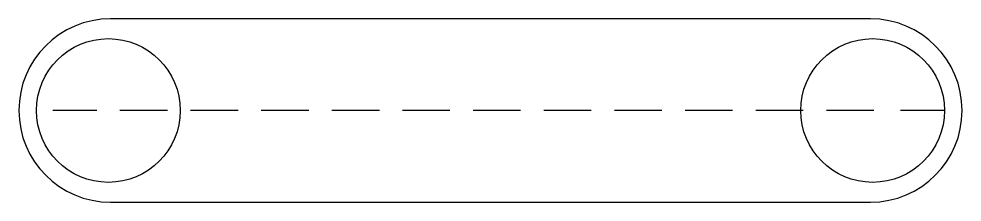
# Model space of a CAD drawing. Header units: inches. Extents: x -3.21 to 0.34, y -0.34 to 0.34.
import ezdxf

# ---------------------------------------------------------------- set-up
doc = ezdxf.new("R2010")
doc.units = ezdxf.units.IN
doc.header["$MEASUREMENT"] = 0
doc.linetypes.add('DASHED', pattern=[0.2067, 0.1654, -0.0413])

msp = doc.modelspace()

# ---------------------------------------------------------------- linework, layer by layer
at = {"color": 181, "linetype": 'DASHED', "lineweight": 25, "true_color": 0xa666ff}
for p, q in [((0.2701, 0), (-3.1411, 0)), ((-0.0084, 0), (-2.8627, 0))]:
    msp.add_line(p, q, dxfattribs=at)
msp.add_lwpolyline([(-0.0084, 0.3445), (-2.8627, 0.3445, 1), (-2.8627, -0.3445), (-0.0084, -0.3445, 1)], format="xyb", close=True)
for centre in [(-2.8711, 0), (0, 0)]:
    msp.add_circle(centre, 0.2701)

doc.saveas('drawing.dxf')
